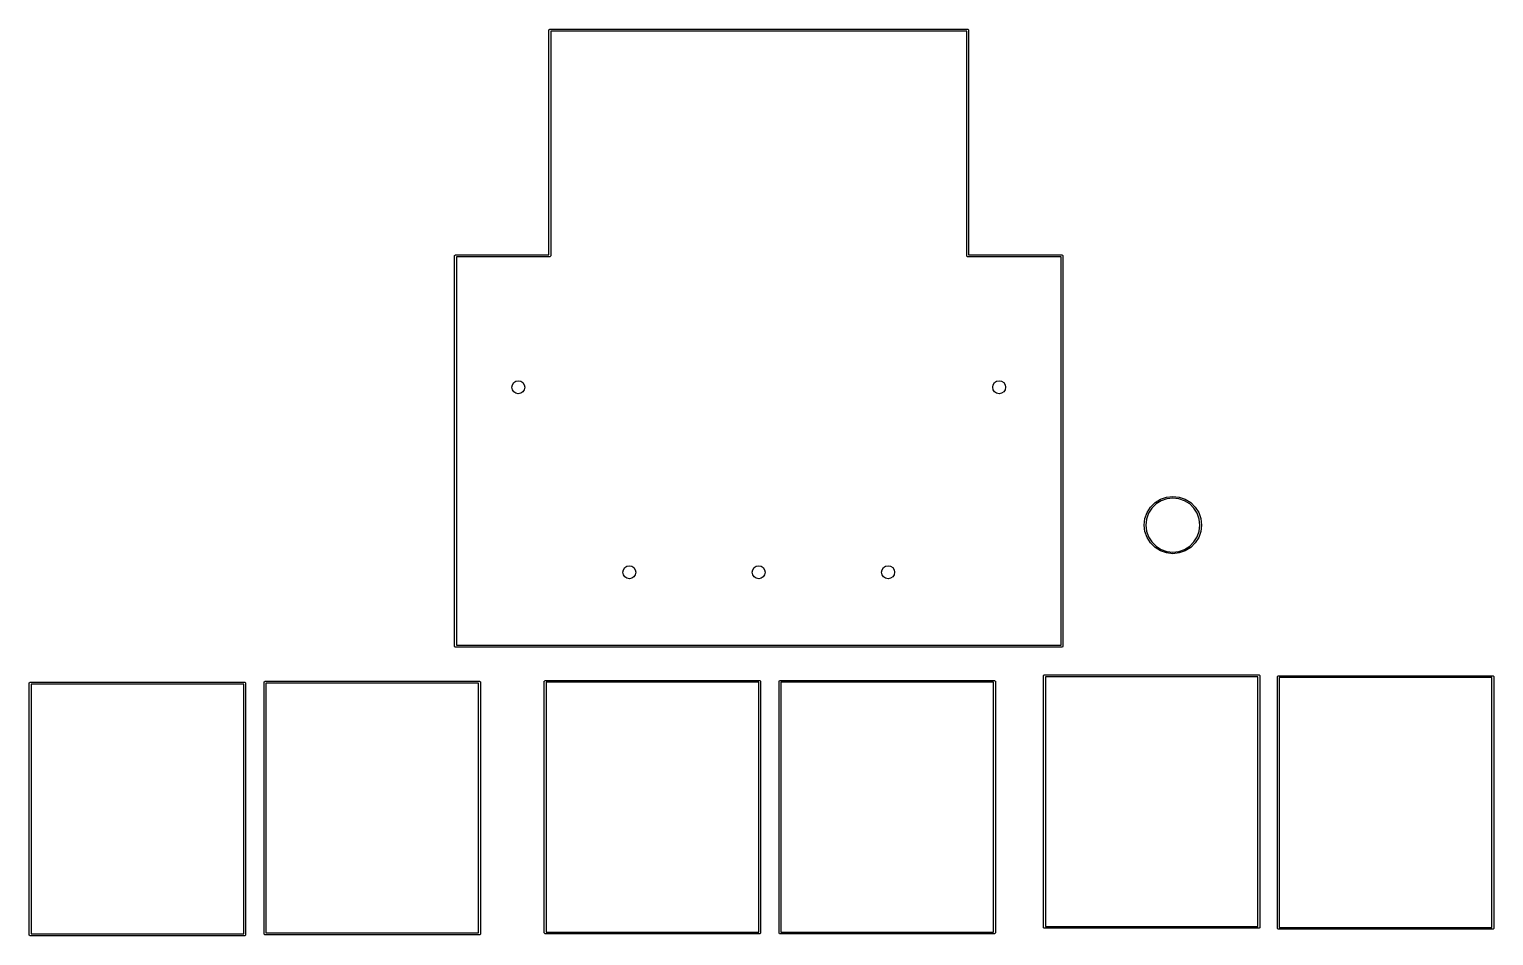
# Model space of a CAD drawing. Extents: x 4.87 to 6.61, y -5.89 to -3.84.
# Drawn here: x 4.952 to 6.511, y -4.8 to -3.836 of the extents above; entities that cross this region are included whole.
import ezdxf

# ---------------------------------------------------------------- set-up
doc = ezdxf.new("R2010")
doc.units = 0
doc.header["$MEASUREMENT"] = 0
doc.layers.add('BLACK', color=7, linetype='CONTINUOUS')

msp = doc.modelspace()

# ---------------------------------------------------------------- linework, layer by layer
at = {"layer": 'BLACK', "linetype": 'CONTINUOUS'}
for p, q in [((5.5049, -3.8366), (5.505, -3.8362)), ((5.5049, -4.0758), (5.5049, -3.8366)), ((5.505, -3.8362), (5.5055, -3.8357)), ((5.5055, -3.8357), (5.5059, -3.8356)), ((5.5059, -3.8356), (5.9508, -3.8356)), ((5.5069, -3.8376), (5.5069, -4.0768)), ((5.9498, -3.8376), (5.5069, -3.8376)), ((5.9498, -4.0768), (5.9498, -3.8376)), ((5.9508, -3.8356), (5.9512, -3.8357)), ((5.9512, -3.8357), (5.9517, -3.8362)), ((5.9517, -3.8362), (5.9518, -3.8366)), ((5.9518, -3.8366), (5.9518, -4.0758)), ((5.4045, -4.0768), (5.4046, -4.0764)), ((5.4045, -4.4921), (5.4045, -4.0768)), ((5.4046, -4.0764), (5.4051, -4.0759)), ((5.4051, -4.0759), (5.4055, -4.0758)), ((5.4055, -4.0758), (5.5049, -4.0758)), ((5.5059, -4.0778), (5.4065, -4.0778)), ((5.4065, -4.0778), (5.4065, -4.4911)), ((5.5063, -4.0777), (5.5059, -4.0778)), ((5.5068, -4.0771), (5.5063, -4.0777)), ((5.5069, -4.0768), (5.5068, -4.0771)), ((5.9499, -4.0771), (5.9498, -4.0768)), ((5.9504, -4.0777), (5.9499, -4.0771)), ((5.9508, -4.0778), (5.9504, -4.0777)), ((6.0502, -4.0778), (5.9508, -4.0778)), ((5.9518, -4.0758), (6.0512, -4.0758)), ((6.0502, -4.4911), (6.0502, -4.0778)), ((6.0512, -4.0758), (6.0516, -4.0759)), ((6.0516, -4.0759), (6.0521, -4.0764)), ((6.0521, -4.0764), (6.0522, -4.0768)), ((6.0522, -4.0768), (6.0522, -4.4921)), ((6.1561, -4.3357), (6.1625, -4.3334)), ((6.1625, -4.3334), (6.1693, -4.3327)), ((6.1693, -4.3327), (6.1761, -4.3334)), ((6.1761, -4.3334), (6.1825, -4.3357)), ((6.1418, -4.35), (6.1454, -4.3442)), ((6.1468, -4.3453), (6.1434, -4.3507)), ((6.1454, -4.3442), (6.1503, -4.3393)), ((6.1514, -4.3407), (6.1468, -4.3453)), ((6.1503, -4.3393), (6.1561, -4.3357)), ((6.1568, -4.3373), (6.1514, -4.3407)), ((6.1629, -4.3352), (6.1568, -4.3373)), ((6.1693, -4.3345), (6.1629, -4.3352)), ((6.1757, -4.3352), (6.1693, -4.3345)), ((6.1818, -4.3373), (6.1757, -4.3352)), ((6.1872, -4.3407), (6.1818, -4.3373)), ((6.1825, -4.3357), (6.1883, -4.3393)), ((6.1917, -4.3453), (6.1872, -4.3407)), ((6.1883, -4.3393), (6.1931, -4.3442)), ((6.1952, -4.3507), (6.1917, -4.3453)), ((6.1931, -4.3442), (6.1968, -4.35)), ((6.1388, -4.3632), (6.1395, -4.3564)), ((6.1395, -4.37), (6.1388, -4.3632)), ((6.1395, -4.3564), (6.1418, -4.35)), ((6.1413, -4.3568), (6.1406, -4.3632)), ((6.1406, -4.3632), (6.1413, -4.3696)), ((6.1434, -4.3507), (6.1413, -4.3568)), ((6.1973, -4.3568), (6.1952, -4.3507)), ((6.1968, -4.35), (6.199, -4.3564)), ((6.198, -4.3632), (6.1973, -4.3568)), ((6.1973, -4.3696), (6.198, -4.3632)), ((6.199, -4.3564), (6.1998, -4.3632)), ((6.1998, -4.3632), (6.199, -4.37)), ((6.1418, -4.3764), (6.1395, -4.37)), ((6.1413, -4.3696), (6.1434, -4.3757)), ((6.1454, -4.3822), (6.1418, -4.3764)), ((6.1434, -4.3757), (6.1468, -4.3811)), ((6.1917, -4.3811), (6.1952, -4.3757)), ((6.1968, -4.3764), (6.1931, -4.3822)), ((6.1952, -4.3757), (6.1973, -4.3696)), ((6.199, -4.37), (6.1968, -4.3764)), ((6.1503, -4.387), (6.1454, -4.3822)), ((6.1468, -4.3811), (6.1514, -4.3856)), ((6.1561, -4.3907), (6.1503, -4.387)), ((6.1514, -4.3856), (6.1568, -4.3891)), ((6.1625, -4.3929), (6.1561, -4.3907)), ((6.1568, -4.3891), (6.1629, -4.3912)), ((6.1693, -4.3937), (6.1625, -4.3929)), ((6.1629, -4.3912), (6.1693, -4.3919)), ((6.1693, -4.3919), (6.1757, -4.3912)), ((6.1761, -4.3929), (6.1693, -4.3937)), ((6.1757, -4.3912), (6.1818, -4.3891)), ((6.1825, -4.3907), (6.1761, -4.3929)), ((6.1818, -4.3891), (6.1872, -4.3856)), ((6.1883, -4.387), (6.1825, -4.3907)), ((6.1872, -4.3856), (6.1917, -4.3811)), ((6.1931, -4.3822), (6.1883, -4.387)), ((5.4046, -4.4925), (5.4045, -4.4921)), ((5.4051, -4.493), (5.4046, -4.4925)), ((5.4055, -4.4931), (5.4051, -4.493)), ((6.0512, -4.4931), (5.4055, -4.4931)), ((5.4065, -4.4911), (6.0502, -4.4911)), ((6.0516, -4.493), (6.0512, -4.4931)), ((6.0521, -4.4925), (6.0516, -4.493)), ((6.0522, -4.4921), (6.0521, -4.4925)), ((4.9518, -4.5311), (4.9524, -4.5306)), ((4.9518, -4.5315), (4.9518, -4.5311)), ((4.9518, -4.7992), (4.9518, -4.5315)), ((4.9524, -4.5306), (4.9528, -4.5305)), ((4.9528, -4.5305), (5.1811, -4.5305)), ((4.9537, -4.5325), (4.9537, -4.7982)), ((5.1801, -4.5325), (4.9537, -4.5325)), ((5.1801, -4.7982), (5.1801, -4.5325)), ((5.1811, -4.5305), (5.1815, -4.5306)), ((5.1815, -4.5306), (5.182, -4.5311)), ((5.182, -4.5311), (5.1821, -4.5315)), ((5.1821, -4.5315), (5.1821, -4.7992)), ((5.2018, -4.5301), (5.2024, -4.5296)), ((5.2018, -4.5305), (5.2018, -4.5301)), ((5.2018, -4.7982), (5.2018, -4.5305)), ((5.2024, -4.5296), (5.2028, -4.5295)), ((5.2028, -4.5295), (5.4311, -4.5295)), ((5.2037, -4.5315), (5.2037, -4.7972)), ((5.4301, -4.5315), (5.2037, -4.5315)), ((5.4301, -4.7972), (5.4301, -4.5315)), ((5.4311, -4.5295), (5.4315, -4.5296)), ((5.4315, -4.5296), (5.432, -4.5301)), ((5.432, -4.5301), (5.4321, -4.5305)), ((5.4321, -4.5305), (5.4321, -4.7982)), ((5.5, -4.5295), (5.5001, -4.5292)), ((5.5, -4.7972), (5.5, -4.5295)), ((5.5001, -4.5292), (5.5006, -4.5286)), ((5.5006, -4.5286), (5.501, -4.5285)), ((5.501, -4.5285), (5.7293, -4.5285)), ((5.502, -4.5305), (5.502, -4.7963)), ((5.7283, -4.5305), (5.502, -4.5305)), ((5.7283, -4.7963), (5.7283, -4.5305)), ((5.7293, -4.5285), (5.7297, -4.5286)), ((5.7297, -4.5286), (5.7302, -4.5292)), ((5.7302, -4.5292), (5.7303, -4.5295)), ((5.7303, -4.5295), (5.7303, -4.7972)), ((5.75, -4.5295), (5.7501, -4.5292)), ((5.75, -4.7972), (5.75, -4.5295)), ((5.7501, -4.5292), (5.7506, -4.5286)), ((5.7506, -4.5286), (5.751, -4.5285)), ((5.751, -4.5285), (5.9793, -4.5285)), ((5.752, -4.5305), (5.752, -4.7963)), ((5.9783, -4.5305), (5.752, -4.5305)), ((5.9783, -4.7963), (5.9783, -4.5305)), ((5.9793, -4.5285), (5.9797, -4.5286)), ((5.9797, -4.5286), (5.9802, -4.5292)), ((5.9802, -4.5292), (5.9803, -4.5295)), ((5.9803, -4.5295), (5.9803, -4.7972)), ((6.0315, -4.5236), (6.0316, -4.5232)), ((6.0315, -4.7913), (6.0315, -4.5236)), ((6.0316, -4.5232), (6.0321, -4.5227)), ((6.0321, -4.5227), (6.0325, -4.5226)), ((6.0325, -4.5226), (6.2608, -4.5226)), ((6.0335, -4.5246), (6.0335, -4.7904)), ((6.2598, -4.5246), (6.0335, -4.5246)), ((6.2598, -4.7904), (6.2598, -4.5246)), ((6.2608, -4.5226), (6.2612, -4.5227)), ((6.2612, -4.5227), (6.2617, -4.5232)), ((6.2617, -4.5232), (6.2618, -4.5236)), ((6.2618, -4.5236), (6.2618, -4.7913)), ((6.2805, -4.5246), (6.2806, -4.5242)), ((6.2805, -4.7923), (6.2805, -4.5246)), ((6.2806, -4.5242), (6.2811, -4.5237)), ((6.2811, -4.5237), (6.2815, -4.5236)), ((6.2815, -4.5236), (6.5098, -4.5236)), ((6.2825, -4.5256), (6.2825, -4.7913)), ((6.5089, -4.5256), (6.2825, -4.5256)), ((6.5089, -4.7913), (6.5089, -4.5256)), ((6.5098, -4.5236), (6.5102, -4.5237)), ((6.5102, -4.5237), (6.5108, -4.5242)), ((6.5108, -4.5242), (6.5108, -4.5246)), ((6.5108, -4.5246), (6.5108, -4.7923)), ((4.9518, -4.7996), (4.9518, -4.7992)), ((4.9524, -4.8001), (4.9518, -4.7996)), ((4.9528, -4.8002), (4.9524, -4.8001)), ((5.1811, -4.8002), (4.9528, -4.8002)), ((4.9537, -4.7982), (5.1801, -4.7982)), ((5.1815, -4.8001), (5.1811, -4.8002)), ((5.182, -4.7996), (5.1815, -4.8001)), ((5.1821, -4.7992), (5.182, -4.7996)), ((5.2018, -4.7986), (5.2018, -4.7982)), ((5.2024, -4.7991), (5.2018, -4.7986)), ((5.2028, -4.7992), (5.2024, -4.7991)), ((5.4311, -4.7992), (5.2028, -4.7992)), ((5.2037, -4.7972), (5.4301, -4.7972)), ((5.4315, -4.7991), (5.4311, -4.7992)), ((5.432, -4.7986), (5.4315, -4.7991)), ((5.4321, -4.7982), (5.432, -4.7986)), ((5.5001, -4.7976), (5.5, -4.7972)), ((5.5006, -4.7982), (5.5001, -4.7976)), ((5.501, -4.7982), (5.5006, -4.7982)), ((5.7293, -4.7982), (5.501, -4.7982)), ((5.502, -4.7963), (5.7283, -4.7963)), ((5.7297, -4.7982), (5.7293, -4.7982)), ((5.7302, -4.7976), (5.7297, -4.7982)), ((5.7303, -4.7972), (5.7302, -4.7976)), ((5.7501, -4.7976), (5.75, -4.7972)), ((5.7506, -4.7982), (5.7501, -4.7976)), ((5.751, -4.7982), (5.7506, -4.7982)), ((5.9793, -4.7982), (5.751, -4.7982)), ((5.752, -4.7963), (5.9783, -4.7963)), ((5.9797, -4.7982), (5.9793, -4.7982)), ((5.9802, -4.7976), (5.9797, -4.7982)), ((5.9803, -4.7972), (5.9802, -4.7976)), ((6.0316, -4.7917), (6.0315, -4.7913)), ((6.0321, -4.7922), (6.0316, -4.7917)), ((6.0325, -4.7923), (6.0321, -4.7922)), ((6.2608, -4.7923), (6.0325, -4.7923)), ((6.0335, -4.7904), (6.2598, -4.7904)), ((6.2612, -4.7922), (6.2608, -4.7923)), ((6.2617, -4.7917), (6.2612, -4.7922)), ((6.2618, -4.7913), (6.2617, -4.7917)), ((6.2806, -4.7927), (6.2805, -4.7923)), ((6.2811, -4.7932), (6.2806, -4.7927)), ((6.2815, -4.7933), (6.2811, -4.7932)), ((6.5098, -4.7933), (6.2815, -4.7933)), ((6.2825, -4.7913), (6.5089, -4.7913)), ((6.5102, -4.7932), (6.5098, -4.7933)), ((6.5108, -4.7927), (6.5102, -4.7932)), ((6.5108, -4.7923), (6.5108, -4.7927))]:
    msp.add_line(p, q, dxfattribs=at)
at = {"layer": 'BLACK'}
for centre in [(5.4724, -4.2165), (5.9843, -4.2165), (5.5906, -4.4134), (5.7283, -4.4134), (5.8661, -4.4134)]:
    msp.add_circle(centre, 0.00689, dxfattribs=at)

doc.saveas('drawing.dxf')
